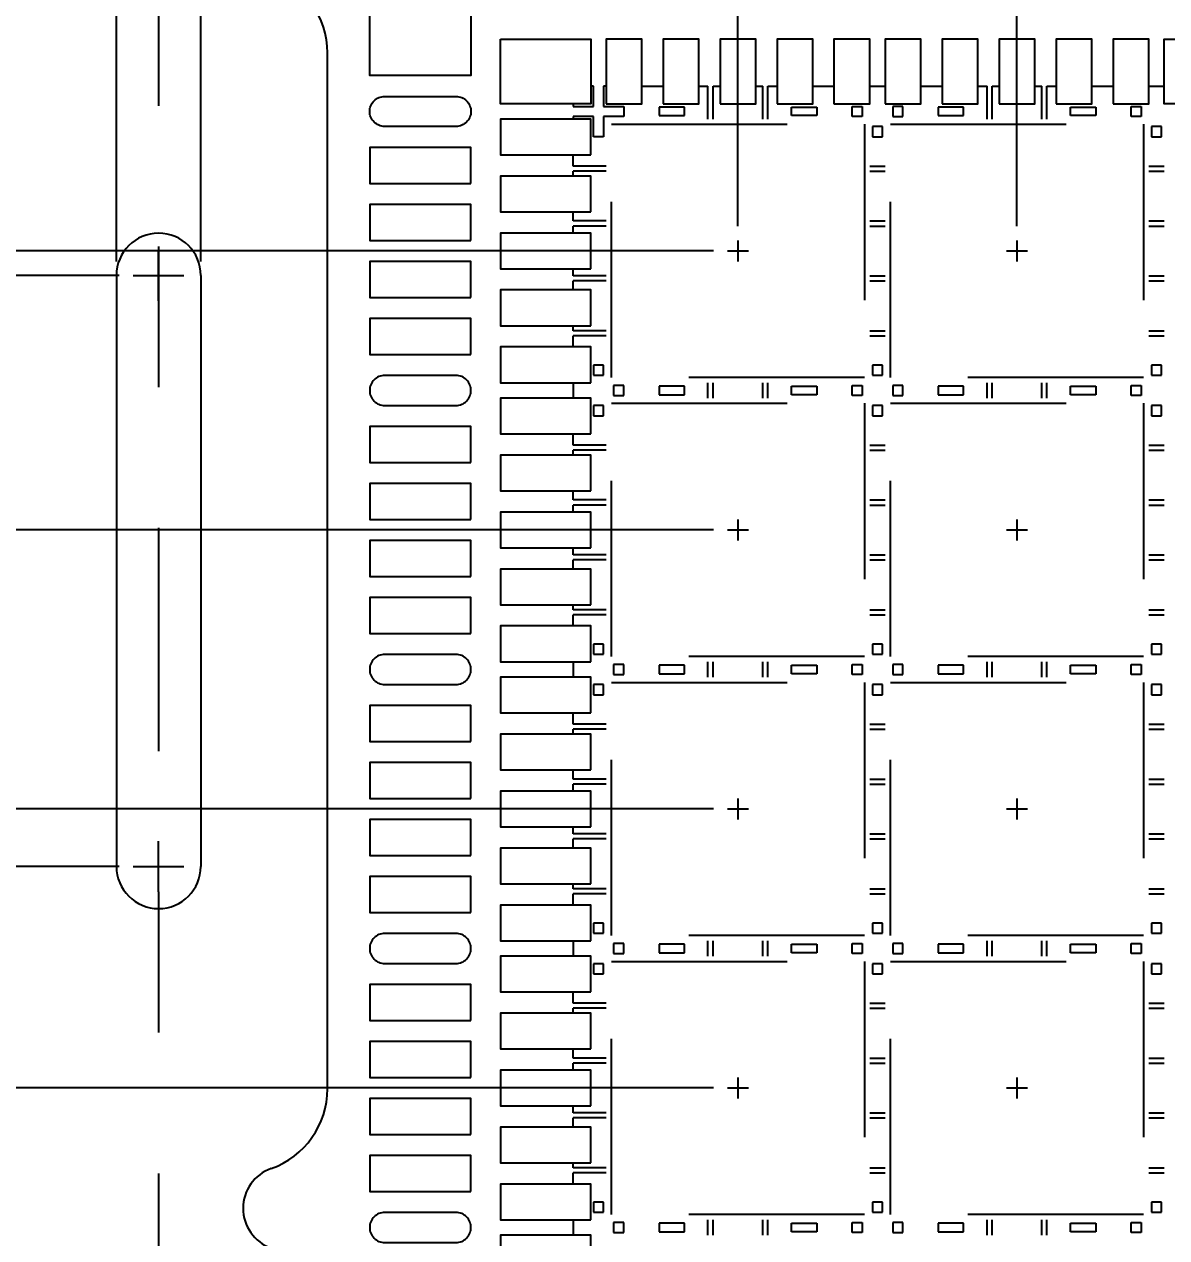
# Model space of a CAD drawing. Header units: millimetres. Extents: x 403.41 to 412.09, y 87.14 to 92.98.
# Drawn here: x 404.726 to 405.538, y 91.033 to 91.896 of the extents above; entities that cross this region are included whole.
import ezdxf

# ---------------------------------------------------------------- set-up
doc = ezdxf.new("R2010")
doc.units = ezdxf.units.MM
doc.header["$LTSCALE"] = 0.5
doc.header["$PDMODE"] = 98
for name, pattern in [('CENTER', [50.8, 31.75, -6.35, 6.35, -6.35]), ('HIDDEN', [0.375, 0.25, -0.125]), ('PHANTOM', [2.5, 1.25, -0.25, 0.25, -0.25, 0.25, -0.25])]:
    doc.linetypes.add(name, pattern=pattern)
for name, color, linetype in [('1D', 4, 'Continuous'), ('BTM', 7, 'HIDDEN'), ('CEN', 2, 'CENTER'), ('DIM', 3, 'Continuous'), ('PKG', 1, 'PHANTOM')]:
    doc.layers.add(name, color=color, linetype=linetype)
doc.styles.add('SIMPLEX', font='simplex.shx', dxfattribs={"bigfont": 'AllInOneBig.shx'})
doc.dimstyles.new('Standard2', dxfattribs={"dimtxt": 0.07, "dimasz": 0.08, "dimexe": 0.01, "dimexo": 0.01, "dimgap": 0.015, "dimtad": 1, "dimdec": 3, "dimlfac": 16.666667, "dimrnd": 0.0001, "dimzin": 1, "dimtxsty": 'SIMPLEX', "dimcen": 0.01, "dimclrd": 256, "dimclre": 256, "dimclrt": 256, "dimazin": 3, "dimtp": 0.03, "dimtm": 0.05, "dimtfac": 0.8, "dimtdec": 3, "dimtmove": 0, "dimatfit": 3, "dimfxl": 0.05, "dimtzin": 4, "dimlwd": -1, "dimlwe": -1})

# ---------------------------------------------------------------- blocks, each defined once
blk = doc.blocks.new('*D52')
at = {"layer": 'Defpoints', "color": 0, "ltscale": 0.1, "transparency": 16777216}
for p in [(404.98938, 92.63761), (404.98938, 92.22733), (406.72038, 90.14837)]:
    blk.add_point(p, dxfattribs=at)
at = {"layer": 'DIM', "ltscale": 0.1, "transparency": 16777216}
blk.add_line((404.98938, 92.23733), (404.98938, 92.63761), dxfattribs=at)
at = {"layer": 'DIM', "ltscale": 0.1, "transparency": 16777216, "insert": (404.98938, 92.82595), "char_height": 0.07, "attachment_point": 5, "rotation": 90, "style": 'SIMPLEX'}
blk.add_mtext('\\A1;28.850', dxfattribs=at)
blk = doc.blocks.new('*D53')
at = {"layer": 'Defpoints', "color": 0, "ltscale": 0.1, "transparency": 16777216}
for p in [(404.82138, 92.63761), (404.82138, 91.99671), (406.72038, 90.14837)]:
    blk.add_point(p, dxfattribs=at)
at = {"layer": 'DIM', "ltscale": 0.1, "transparency": 16777216}
blk.add_line((404.82138, 92.00671), (404.82138, 92.63761), dxfattribs=at)
at = {"layer": 'DIM', "ltscale": 0.1, "transparency": 16777216, "insert": (404.82138, 92.81928), "char_height": 0.07, "attachment_point": 5, "rotation": 90, "style": 'SIMPLEX'}
blk.add_mtext('\\A1;31.650', dxfattribs=at)
blk = doc.blocks.new('*D41')
at = {"layer": 'Defpoints', "color": 0, "ltscale": 0.1, "transparency": 16777216}
for p in [(404.29406, 92.29037), (404.82716, 92.29037), (406.72038, 90.14837)]:
    blk.add_point(p, dxfattribs=at)
at = {"layer": 'DIM', "ltscale": 0.1, "transparency": 16777216}
for p, q in [((404.45406, 92.29037), (404.29406, 92.29037)), ((404.61406, 92.29037), (404.45406, 92.29037)), ((404.81716, 92.29037), (404.61406, 92.29037))]:
    blk.add_line(p, q, dxfattribs=at)
at = {"layer": 'DIM', "ltscale": 0.1, "transparency": 16777216, "insert": (404.10573, 92.29037), "char_height": 0.07, "attachment_point": 5, "rotation": 360, "style": 'SIMPLEX'}
blk.add_mtext('\\A1;35.700', dxfattribs=at)
blk = doc.blocks.new('*D42')
at = {"layer": 'Defpoints', "color": 0, "ltscale": 0.1, "transparency": 16777216}
for p in [(404.29406, 92.20037), (404.96242, 92.20037), (406.72038, 90.14837)]:
    blk.add_point(p, dxfattribs=at)
at = {"layer": 'DIM', "ltscale": 0.1, "transparency": 16777216}
for p, q in [((404.45406, 92.20037), (404.29406, 92.20037)), ((404.61406, 92.20037), (404.45406, 92.20037)), ((404.95242, 92.20037), (404.61406, 92.20037))]:
    blk.add_line(p, q, dxfattribs=at)
at = {"layer": 'DIM', "ltscale": 0.1, "transparency": 16777216, "insert": (404.10573, 92.20037), "char_height": 0.07, "attachment_point": 5, "rotation": 360, "style": 'SIMPLEX'}
blk.add_mtext('\\A1;34.200', dxfattribs=at)
blk = doc.blocks.new('*D43')
at = {"layer": 'Defpoints', "color": 0, "ltscale": 0.1, "transparency": 16777216}
for p in [(404.29406, 91.71735), (404.80338, 91.71735), (406.72038, 90.14837)]:
    blk.add_point(p, dxfattribs=at)
at = {"layer": 'DIM', "ltscale": 0.1, "transparency": 16777216}
for p, q in [((404.45406, 91.71735), (404.29406, 91.71735)), ((404.61406, 91.71735), (404.45406, 91.71735)), ((404.79338, 91.71735), (404.61406, 91.71735))]:
    blk.add_line(p, q, dxfattribs=at)
at = {"layer": 'DIM', "ltscale": 0.1, "transparency": 16777216, "insert": (404.1124, 91.71735), "char_height": 0.07, "attachment_point": 5, "rotation": 360, "style": 'SIMPLEX'}
blk.add_mtext('\\A1;26.150', dxfattribs=at)
blk = doc.blocks.new('*D44')
at = {"layer": 'Defpoints', "color": 0, "ltscale": 0.1, "transparency": 16777216}
for p in [(404.80338, 91.29738), (404.29406, 91.25738), (406.72038, 90.14837)]:
    blk.add_point(p, dxfattribs=at)
at = {"layer": 'DIM', "ltscale": 0.1, "transparency": 16777216}
for p, q in [((404.61406, 91.29738), (404.45406, 91.25738)), ((404.79338, 91.29738), (404.61406, 91.29738)), ((404.45406, 91.25738), (404.29406, 91.25738))]:
    blk.add_line(p, q, dxfattribs=at)
at = {"layer": 'DIM', "ltscale": 0.1, "transparency": 16777216, "insert": (404.11906, 91.25738), "char_height": 0.07, "attachment_point": 5, "rotation": 360, "style": 'SIMPLEX'}
blk.add_mtext('\\A1;19.150', dxfattribs=at)
blk = doc.blocks.new('*D15')
at = {"layer": 'Defpoints', "color": 0, "ltscale": 0.1, "transparency": 16777216}
for p in [(404.85138, 91.93748), (404.79138, 91.71735), (404.85138, 91.71735)]:
    blk.add_point(p, dxfattribs=at)
at = {"layer": 'DIM', "ltscale": 0.1, "transparency": 16777216}
for p, q in [((404.79138, 91.72735), (404.79138, 91.94748)), ((404.85138, 91.72735), (404.85138, 91.94748)), ((404.71138, 91.93748), (404.57424, 91.93748)), ((404.85138, 91.93748), (404.79138, 91.93748)), ((404.93138, 91.93748), (405.01138, 91.93748))]:
    blk.add_line(p, q, dxfattribs=at)
for points in [[(404.71138, 91.95082), (404.71138, 91.92415), (404.79138, 91.93748)], [(404.93138, 91.95082), (404.93138, 91.92415), (404.85138, 91.93748)]]:
    blk.add_solid(points, dxfattribs=at)
at = {"layer": 'DIM', "ltscale": 0.1, "transparency": 16777216, "insert": (404.42591, 91.93748), "char_height": 0.07, "attachment_point": 5, "rotation": 360, "style": 'SIMPLEX'}
blk.add_mtext('\\A1;1.000', dxfattribs=at)
blk = doc.blocks.new('*D78')
at = {"layer": 'Defpoints', "color": 0, "ltscale": 0.05, "transparency": 16777216}
for p in [(404.29406, 91.80646), (405.22563, 91.73478), (406.72038, 90.14837)]:
    blk.add_point(p, dxfattribs=at)
at = {"layer": 'DIM', "ltscale": 0.05, "transparency": 16777216}
for p, q in [((404.45406, 91.80646), (404.29406, 91.80646)), ((404.61406, 91.73478), (404.45406, 91.80646)), ((405.21563, 91.73478), (404.61406, 91.73478))]:
    blk.add_line(p, q, dxfattribs=at)
at = {"layer": 'DIM', "ltscale": 0.05, "transparency": 16777216, "insert": (404.10573, 91.80646), "char_height": 0.07, "attachment_point": 5, "style": 'SIMPLEX'}
blk.add_mtext('\\A1;26.440', dxfattribs=at)
blk = doc.blocks.new('*D107')
at = {"layer": 'Defpoints', "color": 0, "ltscale": 0.05, "transparency": 16777216}
for p in [(405.43143, 92.63761), (405.43143, 91.74228), (406.72038, 90.14837)]:
    blk.add_point(p, dxfattribs=at)
at = {"layer": 'DIM', "ltscale": 0.05, "transparency": 16777216}
blk.add_line((405.43143, 91.75228), (405.43143, 92.63761), dxfattribs=at)
at = {"layer": 'DIM', "ltscale": 0.05, "transparency": 16777216, "insert": (405.43143, 92.81928), "char_height": 0.07, "attachment_point": 5, "rotation": 90, "style": 'SIMPLEX'}
blk.add_mtext('\\A1;21.483', dxfattribs=at)
blk = doc.blocks.new('*D108')
at = {"layer": 'Defpoints', "color": 0, "ltscale": 0.05, "transparency": 16777216}
for p in [(405.23313, 92.63761), (405.23313, 91.74228), (406.72038, 90.14837)]:
    blk.add_point(p, dxfattribs=at)
at = {"layer": 'DIM', "ltscale": 0.05, "transparency": 16777216}
blk.add_line((405.23313, 91.75228), (405.23313, 92.63761), dxfattribs=at)
at = {"layer": 'DIM', "ltscale": 0.05, "transparency": 16777216, "insert": (405.23313, 92.82595), "char_height": 0.07, "attachment_point": 5, "rotation": 90, "style": 'SIMPLEX'}
blk.add_mtext('\\A1;24.788', dxfattribs=at)
blk = doc.blocks.new('*D110')
at = {"layer": 'Defpoints', "color": 0, "ltscale": 0.05, "transparency": 16777216}
for p in [(404.29406, 91.53648), (405.22563, 91.53648), (406.72038, 90.14837)]:
    blk.add_point(p, dxfattribs=at)
at = {"layer": 'DIM', "ltscale": 0.05, "transparency": 16777216}
blk.add_line((405.21563, 91.53648), (404.29406, 91.53648), dxfattribs=at)
at = {"layer": 'DIM', "ltscale": 0.05, "transparency": 16777216, "insert": (404.1124, 91.53648), "char_height": 0.07, "attachment_point": 5, "style": 'SIMPLEX'}
blk.add_mtext('\\A1;23.135', dxfattribs=at)
blk = doc.blocks.new('*D111')
at = {"layer": 'Defpoints', "color": 0, "ltscale": 0.05, "transparency": 16777216}
for p in [(404.29406, 91.33818), (405.22563, 91.33818), (406.72038, 90.14837)]:
    blk.add_point(p, dxfattribs=at)
at = {"layer": 'DIM', "ltscale": 0.05, "transparency": 16777216}
blk.add_line((405.21563, 91.33818), (404.29406, 91.33818), dxfattribs=at)
at = {"layer": 'DIM', "ltscale": 0.05, "transparency": 16777216, "insert": (404.1124, 91.33818), "char_height": 0.07, "attachment_point": 5, "style": 'SIMPLEX'}
blk.add_mtext('\\A1;19.830', dxfattribs=at)
blk = doc.blocks.new('*D112')
at = {"layer": 'Defpoints', "color": 0, "ltscale": 0.05, "transparency": 16777216}
for p in [(404.29406, 91.13988), (405.22563, 91.13988), (406.72038, 90.14837)]:
    blk.add_point(p, dxfattribs=at)
at = {"layer": 'DIM', "ltscale": 0.05, "transparency": 16777216}
blk.add_line((405.21563, 91.13988), (404.29406, 91.13988), dxfattribs=at)
at = {"layer": 'DIM', "ltscale": 0.05, "transparency": 16777216, "insert": (404.1124, 91.13988), "char_height": 0.07, "attachment_point": 5, "style": 'SIMPLEX'}
blk.add_mtext('\\A1;16.525', dxfattribs=at)
blk = doc.blocks.new('*D215')
at = {"layer": 'Defpoints', "color": 0, "ltscale": 0.05, "transparency": 16777216}
for p in [(404.29406, 92.08637), (404.82716, 92.08637), (406.72038, 90.14837)]:
    blk.add_point(p, dxfattribs=at)
at = {"layer": 'DIM', "ltscale": 0.05, "transparency": 16777216}
blk.add_line((404.81716, 92.08637), (404.29406, 92.08637), dxfattribs=at)
at = {"layer": 'DIM', "ltscale": 0.05, "transparency": 16777216, "insert": (403.9124, 92.08637), "char_height": 0.07, "attachment_point": 5, "style": 'SIMPLEX'}
blk.add_mtext('\\A1;32.300%%P0.030', dxfattribs=at)
blk = doc.blocks.new('*U218')
at = {"layer": 'CEN', "ltscale": 0.2}
for p, q in [((-0.0075, 0), (0.0075, 0)), ((0, 0.0075), (0, -0.0075))]:
    blk.add_line(p, q, dxfattribs=at)
at = {"layer": 'PKG', "color": 1, "ltscale": 0.2}
blk.add_lwpolyline([(-0.09, -0.09), (-0.09, 0.09), (0.09, 0.09), (0.09, -0.09)], close=True, dxfattribs=at)
blk = doc.blocks.new('*U219')
at = {"color": 0, "linetype": 'ByBlock', "lineweight": -2, "transparency": 16777216}
for p in [(0, 3.1728), (0.1983, 3.1728), (0, 2.9745), (0.1983, 2.9745), (0, 2.7762), (0.1983, 2.7762), (0, 2.5779), (0.1983, 2.5779)]:
    blk.add_blockref('*U218', p, dxfattribs=at)

msp = doc.modelspace()

# ---------------------------------------------------------------- linework, layer by layer
at = {"ltscale": 0.02}
msp.add_line((405.128583, 91.819018), (405.128583, 91.828517), dxfattribs=at)
for p, q in [((404.791383, 91.717354), (404.791383, 91.29738)), ((404.851383, 91.717354), (404.851383, 91.29738)), ((404.851383, 91.717354), (404.851383, 91.29738))]:
    msp.add_line(p, q)
for points in [[(405.108333, 91.960367), (405.108333, 91.906367), (405.043383, 91.906367), (405.043383, 91.859567), (404.971383, 91.859567), (404.971383, 91.906367), (405.043383, 91.960367)], [(405.064383, 91.885367), (405.128583, 91.885367), (405.128583, 91.839317), (405.064383, 91.839317)], [(405.139383, 91.839317), (405.164883, 91.839317), (405.164883, 91.885367), (405.139383, 91.885367)], [(405.179883, 91.839317), (405.205383, 91.839317), (405.205383, 91.885367), (405.179883, 91.885367)], [(405.220383, 91.839317), (405.245883, 91.839317), (405.245883, 91.885367), (405.220383, 91.885367)], [(405.260883, 91.839317), (405.286383, 91.839317), (405.286383, 91.885367), (405.260883, 91.885367)], [(405.301383, 91.839317), (405.326883, 91.839317), (405.326883, 91.885367), (405.301383, 91.885367)], [(405.337683, 91.839317), (405.363183, 91.839317), (405.363183, 91.885367), (405.337683, 91.885367)], [(405.378183, 91.839317), (405.403683, 91.839317), (405.403683, 91.885367), (405.378183, 91.885367)], [(405.418683, 91.839317), (405.444183, 91.839317), (405.444183, 91.885367), (405.418683, 91.885367)], [(405.459183, 91.839317), (405.484683, 91.839317), (405.484683, 91.885367), (405.459183, 91.885367)], [(405.499683, 91.839317), (405.525183, 91.839317), (405.525183, 91.885367), (405.499683, 91.885367)], [(405.561483, 91.839317), (405.535983, 91.839317), (405.535983, 91.885367), (405.561483, 91.885367)], [(405.128583, 91.803017), (405.128583, 91.828517), (405.064383, 91.828517), (405.064383, 91.803017)], [(405.043383, 91.782767), (405.043383, 91.808267), (404.971383, 91.808267), (404.971383, 91.782767)], [(405.128583, 91.762517), (405.128583, 91.788017), (405.064383, 91.788017), (405.064383, 91.762517)], [(405.043383, 91.742267), (405.043383, 91.767767), (404.971383, 91.767767), (404.971383, 91.742267)], [(405.128583, 91.722017), (405.128583, 91.747517), (405.064383, 91.747517), (405.064383, 91.722017)], [(405.043383, 91.701767), (405.043383, 91.727267), (404.971383, 91.727267), (404.971383, 91.701767)], [(405.128583, 91.681517), (405.128583, 91.707017), (405.064383, 91.707017), (405.064383, 91.681517)], [(405.043383, 91.661267), (405.043383, 91.686767), (404.971383, 91.686767), (404.971383, 91.661267)], [(405.128583, 91.641017), (405.128583, 91.666517), (405.064383, 91.666517), (405.064383, 91.641017)], [(405.128583, 91.604717), (405.128583, 91.630217), (405.064383, 91.630217), (405.064383, 91.604717)], [(405.043383, 91.584467), (405.043383, 91.609967), (404.971383, 91.609967), (404.971383, 91.584467)], [(405.128583, 91.564217), (405.128583, 91.589717), (405.064383, 91.589717), (405.064383, 91.564217)], [(405.043383, 91.543967), (405.043383, 91.569467), (404.971383, 91.569467), (404.971383, 91.543967)], [(405.128583, 91.523717), (405.128583, 91.549217), (405.064383, 91.549217), (405.064383, 91.523717)], [(405.043383, 91.503467), (405.043383, 91.528967), (404.971383, 91.528967), (404.971383, 91.503467)], [(405.128583, 91.483217), (405.128583, 91.508717), (405.064383, 91.508717), (405.064383, 91.483217)], [(405.043383, 91.462967), (405.043383, 91.488467), (404.971383, 91.488467), (404.971383, 91.462967)], [(405.128583, 91.442717), (405.128583, 91.468217), (405.064383, 91.468217), (405.064383, 91.442717)], [(405.128583, 91.406417), (405.128583, 91.431917), (405.064383, 91.431917), (405.064383, 91.406417)], [(405.043383, 91.386167), (405.043383, 91.411667), (404.971383, 91.411667), (404.971383, 91.386167)], [(405.128583, 91.365917), (405.128583, 91.391417), (405.064383, 91.391417), (405.064383, 91.365917)], [(405.043383, 91.345667), (405.043383, 91.371167), (404.971383, 91.371167), (404.971383, 91.345667)], [(405.128583, 91.325417), (405.128583, 91.350917), (405.064383, 91.350917), (405.064383, 91.325417)], [(405.043383, 91.305167), (405.043383, 91.330667), (404.971383, 91.330667), (404.971383, 91.305167)], [(405.128583, 91.284917), (405.128583, 91.310417), (405.064383, 91.310417), (405.064383, 91.284917)], [(405.043383, 91.264667), (405.043383, 91.290167), (404.971383, 91.290167), (404.971383, 91.264667)], [(405.128583, 91.244417), (405.128583, 91.269917), (405.064383, 91.269917), (405.064383, 91.244417)], [(405.128583, 91.208117), (405.128583, 91.233617), (405.064383, 91.233617), (405.064383, 91.208117)], [(405.043383, 91.187867), (405.043383, 91.213367), (404.971383, 91.213367), (404.971383, 91.187867)], [(405.128583, 91.167617), (405.128583, 91.193117), (405.064383, 91.193117), (405.064383, 91.167617)], [(405.043383, 91.147367), (405.043383, 91.172867), (404.971383, 91.172867), (404.971383, 91.147367)], [(405.128583, 91.127117), (405.128583, 91.152617), (405.064383, 91.152617), (405.064383, 91.127117)], [(405.043383, 91.106867), (405.043383, 91.132367), (404.971383, 91.132367), (404.971383, 91.106867)], [(405.128583, 91.086617), (405.128583, 91.112117), (405.064383, 91.112117), (405.064383, 91.086617)], [(405.043383, 91.066367), (405.043383, 91.091867), (404.971383, 91.091867), (404.971383, 91.066367)], [(405.128583, 91.046117), (405.128583, 91.071617), (405.064383, 91.071617), (405.064383, 91.046117)], [(405.128583, 91.009817), (405.128583, 91.035317), (405.064383, 91.035317), (405.064383, 91.009817)]]:
    msp.add_lwpolyline(points, close=True, dxfattribs=at)
for points in [[(404.982033, 91.844567), (405.032733, 91.844567, -0.4142136), (405.043383, 91.833917), (405.043383, 91.833917, -0.4142136), (405.032733, 91.823267), (404.982033, 91.823267, -0.4142136), (404.971383, 91.833917), (404.971383, 91.833917, -0.4142136)], [(404.982033, 91.624967), (405.032733, 91.624967, 0.4142136), (405.043383, 91.635617), (405.043383, 91.635617, 0.4142136), (405.032733, 91.646267), (404.982033, 91.646267, 0.4142136), (404.971383, 91.635617), (404.971383, 91.635617, 0.4142136)], [(404.982033, 91.426667), (405.032733, 91.426667, 0.4142136), (405.043383, 91.437317), (405.043383, 91.437317, 0.4142136), (405.032733, 91.447967), (404.982033, 91.447967, 0.4142136), (404.971383, 91.437317), (404.971383, 91.437317, 0.4142136)], [(404.982033, 91.228367), (405.032733, 91.228367, 0.4142136), (405.043383, 91.239017), (405.043383, 91.239017, 0.4142136), (405.032733, 91.249667), (404.982033, 91.249667, 0.4142136), (404.971383, 91.239017), (404.971383, 91.239017, 0.4142136)], [(404.982033, 91.030067), (405.032733, 91.030067, 0.4142136), (405.043383, 91.040717), (405.043383, 91.040717, 0.4142136), (405.032733, 91.051367), (404.982033, 91.051367, 0.4142136), (404.971383, 91.040717), (404.971383, 91.040717, 0.4142136)]]:
    msp.add_lwpolyline(points, format="xyb", close=True, dxfattribs=at)
at = {"color": 0}
for centre, start, end in [((404.821383, 91.717354), 0, 180), ((404.821383, 91.29738), 180, 0)]:
    msp.add_arc(centre, 0.03, start, end, dxfattribs=at)
at = {"layer": '1D', "linetype": 'CENTER', "ltscale": 0.01}
msp.add_line((404.821383, 91.996705), (404.821383, 88.358691), dxfattribs=at)
at = {"layer": '1D', "color": 4}
msp.add_line((404.941383, 91.13922), (404.941383, 91.875514), dxfattribs=at)
at = {"layer": '1D'}
for p, q in [((404.821383, 91.699354), (404.821383, 91.735354)), ((404.803383, 91.717354), (404.839383, 91.717354)), ((404.821383, 91.27938), (404.821383, 91.31538)), ((404.803383, 91.29738), (404.839383, 91.29738))]:
    msp.add_line(p, q, dxfattribs=at)
at = {"layer": '1D', "color": 4}
for centre, radius, start, end in [((404.881383, 91.875514), 0.06, 0, 70.528779), ((404.881383, 91.13922), 0.06, 289.471221, 0), ((404.911383, 91.054367), 0.03, 109.471221, 250.528779)]:
    msp.add_arc(centre, radius, start, end, dxfattribs=at)
at = {"layer": 'BTM', "ltscale": 0.02}
for p, q in [((405.164883, 91.851917), (405.179883, 91.851917)), ((405.205383, 91.851917), (405.211833, 91.851917)), ((405.211833, 91.828517), (405.211833, 91.851917)), ((405.215433, 91.828517), (405.215433, 91.851917)), ((405.215433, 91.851917), (405.220383, 91.851917)), ((405.245883, 91.851917), (405.250833, 91.851917)), ((405.250833, 91.828517), (405.250833, 91.851917)), ((405.254433, 91.828517), (405.254433, 91.851917)), ((405.254433, 91.851917), (405.260883, 91.851917)), ((405.286383, 91.851917), (405.301383, 91.851917)), ((405.326883, 91.851917), (405.337683, 91.851917)), ((405.363183, 91.851917), (405.378183, 91.851917)), ((405.403683, 91.851917), (405.410133, 91.851917)), ((405.410133, 91.828517), (405.410133, 91.851917)), ((405.413733, 91.828517), (405.413733, 91.851917)), ((405.413733, 91.851917), (405.418683, 91.851917)), ((405.444183, 91.851917), (405.449133, 91.851917)), ((405.449133, 91.828517), (405.449133, 91.851917)), ((405.452733, 91.828517), (405.452733, 91.851917)), ((405.452733, 91.851917), (405.459183, 91.851917)), ((405.484683, 91.851917), (405.499683, 91.851917)), ((405.525183, 91.851917), (405.535983, 91.851917)), ((405.115983, 91.795067), (405.115983, 91.803017)), ((405.139383, 91.795067), (405.115983, 91.795067)), ((405.139383, 91.791467), (405.115983, 91.791467)), ((405.115983, 91.788017), (405.115983, 91.791467)), ((405.326883, 91.795067), (405.337683, 91.795067)), ((405.326883, 91.791467), (405.337683, 91.791467)), ((405.525183, 91.795067), (405.535983, 91.795067)), ((405.525183, 91.791467), (405.535983, 91.791467)), ((405.115983, 91.756067), (405.115983, 91.762517)), ((405.139383, 91.756067), (405.115983, 91.756067)), ((405.326883, 91.756067), (405.337683, 91.756067)), ((405.525183, 91.756067), (405.535983, 91.756067)), ((405.139383, 91.752467), (405.115983, 91.752467)), ((405.115983, 91.747517), (405.115983, 91.752467)), ((405.326883, 91.752467), (405.337683, 91.752467)), ((405.525183, 91.752467), (405.535983, 91.752467)), ((405.115983, 91.717067), (405.115983, 91.722017)), ((405.139383, 91.717067), (405.115983, 91.717067)), ((405.139383, 91.713467), (405.115983, 91.713467)), ((405.115983, 91.707017), (405.115983, 91.713467)), ((405.326883, 91.717067), (405.337683, 91.717067)), ((405.326883, 91.713467), (405.337683, 91.713467)), ((405.525183, 91.717067), (405.535983, 91.717067)), ((405.525183, 91.713467), (405.535983, 91.713467)), ((405.115983, 91.678067), (405.115983, 91.681517)), ((405.139383, 91.678067), (405.115983, 91.678067)), ((405.326883, 91.678067), (405.337683, 91.678067)), ((405.525183, 91.678067), (405.535983, 91.678067)), ((405.139383, 91.674467), (405.115983, 91.674467)), ((405.115983, 91.666517), (405.115983, 91.674467)), ((405.326883, 91.674467), (405.337683, 91.674467)), ((405.525183, 91.674467), (405.535983, 91.674467)), ((405.115983, 91.641017), (405.115983, 91.630217)), ((405.211833, 91.630217), (405.211833, 91.641017)), ((405.215433, 91.630217), (405.215433, 91.641017)), ((405.250833, 91.630217), (405.250833, 91.641017)), ((405.254433, 91.630217), (405.254433, 91.641017)), ((405.410133, 91.630217), (405.410133, 91.641017)), ((405.413733, 91.630217), (405.413733, 91.641017)), ((405.449133, 91.630217), (405.449133, 91.641017)), ((405.452733, 91.630217), (405.452733, 91.641017)), ((405.115983, 91.596767), (405.115983, 91.604717)), ((405.139383, 91.596767), (405.115983, 91.596767)), ((405.139383, 91.593167), (405.115983, 91.593167)), ((405.115983, 91.589717), (405.115983, 91.593167)), ((405.326883, 91.596767), (405.337683, 91.596767)), ((405.326883, 91.593167), (405.337683, 91.593167)), ((405.525183, 91.596767), (405.535983, 91.596767)), ((405.525183, 91.593167), (405.535983, 91.593167)), ((405.115983, 91.557767), (405.115983, 91.564217)), ((405.139383, 91.557767), (405.115983, 91.557767)), ((405.326883, 91.557767), (405.337683, 91.557767)), ((405.525183, 91.557767), (405.535983, 91.557767)), ((405.139383, 91.554167), (405.115983, 91.554167)), ((405.115983, 91.549217), (405.115983, 91.554167)), ((405.326883, 91.554167), (405.337683, 91.554167)), ((405.525183, 91.554167), (405.535983, 91.554167)), ((405.115983, 91.518767), (405.115983, 91.523717)), ((405.139383, 91.518767), (405.115983, 91.518767)), ((405.139383, 91.515167), (405.115983, 91.515167)), ((405.115983, 91.508717), (405.115983, 91.515167)), ((405.326883, 91.518767), (405.337683, 91.518767)), ((405.326883, 91.515167), (405.337683, 91.515167)), ((405.525183, 91.518767), (405.535983, 91.518767)), ((405.525183, 91.515167), (405.535983, 91.515167)), ((405.115983, 91.479767), (405.115983, 91.483217)), ((405.139383, 91.479767), (405.115983, 91.479767)), ((405.326883, 91.479767), (405.337683, 91.479767)), ((405.525183, 91.479767), (405.535983, 91.479767)), ((405.115983, 91.468217), (405.115983, 91.476167)), ((405.139383, 91.476167), (405.115983, 91.476167)), ((405.326883, 91.476167), (405.337683, 91.476167)), ((405.525183, 91.476167), (405.535983, 91.476167)), ((405.115983, 91.442717), (405.115983, 91.431917)), ((405.211833, 91.431917), (405.211833, 91.442717)), ((405.215433, 91.431917), (405.215433, 91.442717)), ((405.250833, 91.431917), (405.250833, 91.442717)), ((405.254433, 91.431917), (405.254433, 91.442717)), ((405.410133, 91.431917), (405.410133, 91.442717)), ((405.413733, 91.431917), (405.413733, 91.442717)), ((405.449133, 91.431917), (405.449133, 91.442717)), ((405.452733, 91.431917), (405.452733, 91.442717)), ((405.115983, 91.398467), (405.115983, 91.406417)), ((405.139383, 91.398467), (405.115983, 91.398467)), ((405.139383, 91.394867), (405.115983, 91.394867)), ((405.115983, 91.391417), (405.115983, 91.394867)), ((405.326883, 91.398467), (405.337683, 91.398467)), ((405.326883, 91.394867), (405.337683, 91.394867)), ((405.525183, 91.398467), (405.535983, 91.398467)), ((405.525183, 91.394867), (405.535983, 91.394867)), ((405.115983, 91.359467), (405.115983, 91.365917)), ((405.139383, 91.359467), (405.115983, 91.359467)), ((405.326883, 91.359467), (405.337683, 91.359467)), ((405.525183, 91.359467), (405.535983, 91.359467)), ((405.139383, 91.355867), (405.115983, 91.355867)), ((405.115983, 91.350917), (405.115983, 91.355867)), ((405.326883, 91.355867), (405.337683, 91.355867)), ((405.525183, 91.355867), (405.535983, 91.355867)), ((405.115983, 91.320467), (405.115983, 91.325417)), ((405.139383, 91.320467), (405.115983, 91.320467)), ((405.139383, 91.316867), (405.115983, 91.316867)), ((405.115983, 91.310417), (405.115983, 91.316867)), ((405.326883, 91.320467), (405.337683, 91.320467)), ((405.326883, 91.316867), (405.337683, 91.316867)), ((405.525183, 91.320467), (405.535983, 91.320467)), ((405.525183, 91.316867), (405.535983, 91.316867)), ((405.115983, 91.281467), (405.115983, 91.284917)), ((405.139383, 91.281467), (405.115983, 91.281467)), ((405.326883, 91.281467), (405.337683, 91.281467)), ((405.525183, 91.281467), (405.535983, 91.281467)), ((405.115983, 91.269917), (405.115983, 91.277867)), ((405.139383, 91.277867), (405.115983, 91.277867)), ((405.326883, 91.277867), (405.337683, 91.277867)), ((405.525183, 91.277867), (405.535983, 91.277867)), ((405.115983, 91.244417), (405.115983, 91.233617)), ((405.211833, 91.233617), (405.211833, 91.244417)), ((405.215433, 91.233617), (405.215433, 91.244417)), ((405.250833, 91.233617), (405.250833, 91.244417)), ((405.254433, 91.233617), (405.254433, 91.244417)), ((405.410133, 91.233617), (405.410133, 91.244417)), ((405.413733, 91.233617), (405.413733, 91.244417)), ((405.449133, 91.233617), (405.449133, 91.244417)), ((405.452733, 91.233617), (405.452733, 91.244417)), ((405.115983, 91.200167), (405.115983, 91.208117)), ((405.139383, 91.200167), (405.115983, 91.200167)), ((405.139383, 91.196567), (405.115983, 91.196567)), ((405.115983, 91.193117), (405.115983, 91.196567)), ((405.326883, 91.200167), (405.337683, 91.200167)), ((405.326883, 91.196567), (405.337683, 91.196567)), ((405.525183, 91.200167), (405.535983, 91.200167)), ((405.525183, 91.196567), (405.535983, 91.196567)), ((405.115983, 91.161167), (405.115983, 91.167617)), ((405.139383, 91.161167), (405.115983, 91.161167)), ((405.326883, 91.161167), (405.337683, 91.161167)), ((405.525183, 91.161167), (405.535983, 91.161167)), ((405.139383, 91.157567), (405.115983, 91.157567)), ((405.115983, 91.152617), (405.115983, 91.157567)), ((405.326883, 91.157567), (405.337683, 91.157567)), ((405.525183, 91.157567), (405.535983, 91.157567)), ((405.115983, 91.122167), (405.115983, 91.127117)), ((405.139383, 91.122167), (405.115983, 91.122167)), ((405.139383, 91.118567), (405.115983, 91.118567)), ((405.115983, 91.112117), (405.115983, 91.118567)), ((405.326883, 91.122167), (405.337683, 91.122167)), ((405.326883, 91.118567), (405.337683, 91.118567)), ((405.525183, 91.122167), (405.535983, 91.122167)), ((405.525183, 91.118567), (405.535983, 91.118567)), ((405.115983, 91.083167), (405.115983, 91.086617)), ((405.139383, 91.083167), (405.115983, 91.083167)), ((405.326883, 91.083167), (405.337683, 91.083167)), ((405.525183, 91.083167), (405.535983, 91.083167)), ((405.115983, 91.071617), (405.115983, 91.079567)), ((405.139383, 91.079567), (405.115983, 91.079567)), ((405.326883, 91.079567), (405.337683, 91.079567)), ((405.525183, 91.079567), (405.535983, 91.079567)), ((405.115983, 91.046117), (405.115983, 91.035317)), ((405.211833, 91.035317), (405.211833, 91.046117)), ((405.215433, 91.035317), (405.215433, 91.046117)), ((405.250833, 91.035317), (405.250833, 91.046117)), ((405.254433, 91.035317), (405.254433, 91.046117)), ((405.410133, 91.035317), (405.410133, 91.046117)), ((405.413733, 91.035317), (405.413733, 91.046117)), ((405.449133, 91.035317), (405.449133, 91.046117)), ((405.452733, 91.035317), (405.452733, 91.046117))]:
    msp.add_line(p, q, dxfattribs=at)
at = {"layer": 'BTM', "linetype": 'HIDDEN', "ltscale": 0.02}
for points in [[(405.139383, 91.851917), (405.137583, 91.851917), (405.137583, 91.837517), (405.151983, 91.837517), (405.151983, 91.830317), (405.137583, 91.830317), (405.137583, 91.815917), (405.130383, 91.815917), (405.130383, 91.830317), (405.115983, 91.830317), (405.115983, 91.828517)], [(405.115983, 91.839317), (405.115983, 91.837517), (405.130383, 91.837517), (405.130383, 91.851917), (405.128583, 91.851917)]]:
    msp.add_lwpolyline(points, dxfattribs=at)
at = {"layer": 'BTM', "ltscale": 0.02}
for points in [[(405.177033, 91.830917), (405.195033, 91.830917), (405.195033, 91.836917), (405.177033, 91.836917)], [(405.289233, 91.830917), (405.271233, 91.830917), (405.271233, 91.836917), (405.289233, 91.836917)], [(405.321483, 91.837517), (405.321483, 91.830317), (405.314283, 91.830317), (405.314283, 91.837517)], [(405.343083, 91.837517), (405.343083, 91.830317), (405.350283, 91.830317), (405.350283, 91.837517)], [(405.375333, 91.830917), (405.393333, 91.830917), (405.393333, 91.836917), (405.375333, 91.836917)], [(405.487533, 91.830917), (405.469533, 91.830917), (405.469533, 91.836917), (405.487533, 91.836917)], [(405.519783, 91.837517), (405.519783, 91.830317), (405.512583, 91.830317), (405.512583, 91.837517)], [(405.328683, 91.823117), (405.328683, 91.815917), (405.335883, 91.815917), (405.335883, 91.823117)], [(405.526983, 91.823117), (405.526983, 91.815917), (405.534183, 91.815917), (405.534183, 91.823117)], [(405.130383, 91.653617), (405.130383, 91.646417), (405.137583, 91.646417), (405.137583, 91.653617)], [(405.328683, 91.653617), (405.328683, 91.646417), (405.335883, 91.646417), (405.335883, 91.653617)], [(405.526983, 91.653617), (405.526983, 91.646417), (405.534183, 91.646417), (405.534183, 91.653617)], [(405.144783, 91.639217), (405.144783, 91.632017), (405.151983, 91.632017), (405.151983, 91.639217)], [(405.177033, 91.632617), (405.195033, 91.632617), (405.195033, 91.638617), (405.177033, 91.638617)], [(405.289233, 91.632617), (405.271233, 91.632617), (405.271233, 91.638617), (405.289233, 91.638617)], [(405.321483, 91.639217), (405.321483, 91.632017), (405.314283, 91.632017), (405.314283, 91.639217)], [(405.343083, 91.639217), (405.343083, 91.632017), (405.350283, 91.632017), (405.350283, 91.639217)], [(405.375333, 91.632617), (405.393333, 91.632617), (405.393333, 91.638617), (405.375333, 91.638617)], [(405.487533, 91.632617), (405.469533, 91.632617), (405.469533, 91.638617), (405.487533, 91.638617)], [(405.519783, 91.639217), (405.519783, 91.632017), (405.512583, 91.632017), (405.512583, 91.639217)], [(405.130383, 91.624817), (405.130383, 91.617617), (405.137583, 91.617617), (405.137583, 91.624817)], [(405.328683, 91.624817), (405.328683, 91.617617), (405.335883, 91.617617), (405.335883, 91.624817)], [(405.526983, 91.624817), (405.526983, 91.617617), (405.534183, 91.617617), (405.534183, 91.624817)], [(405.130383, 91.455317), (405.130383, 91.448117), (405.137583, 91.448117), (405.137583, 91.455317)], [(405.328683, 91.455317), (405.328683, 91.448117), (405.335883, 91.448117), (405.335883, 91.455317)], [(405.526983, 91.455317), (405.526983, 91.448117), (405.534183, 91.448117), (405.534183, 91.455317)], [(405.144783, 91.440917), (405.144783, 91.433717), (405.151983, 91.433717), (405.151983, 91.440917)], [(405.177033, 91.434317), (405.195033, 91.434317), (405.195033, 91.440317), (405.177033, 91.440317)], [(405.289233, 91.434317), (405.271233, 91.434317), (405.271233, 91.440317), (405.289233, 91.440317)], [(405.321483, 91.440917), (405.321483, 91.433717), (405.314283, 91.433717), (405.314283, 91.440917)], [(405.343083, 91.440917), (405.343083, 91.433717), (405.350283, 91.433717), (405.350283, 91.440917)], [(405.375333, 91.434317), (405.393333, 91.434317), (405.393333, 91.440317), (405.375333, 91.440317)], [(405.487533, 91.434317), (405.469533, 91.434317), (405.469533, 91.440317), (405.487533, 91.440317)], [(405.519783, 91.440917), (405.519783, 91.433717), (405.512583, 91.433717), (405.512583, 91.440917)], [(405.130383, 91.426517), (405.130383, 91.419317), (405.137583, 91.419317), (405.137583, 91.426517)], [(405.328683, 91.426517), (405.328683, 91.419317), (405.335883, 91.419317), (405.335883, 91.426517)], [(405.526983, 91.426517), (405.526983, 91.419317), (405.534183, 91.419317), (405.534183, 91.426517)], [(405.130383, 91.257017), (405.130383, 91.249817), (405.137583, 91.249817), (405.137583, 91.257017)], [(405.328683, 91.257017), (405.328683, 91.249817), (405.335883, 91.249817), (405.335883, 91.257017)], [(405.526983, 91.257017), (405.526983, 91.249817), (405.534183, 91.249817), (405.534183, 91.257017)], [(405.144783, 91.242617), (405.144783, 91.235417), (405.151983, 91.235417), (405.151983, 91.242617)], [(405.177033, 91.236017), (405.195033, 91.236017), (405.195033, 91.242017), (405.177033, 91.242017)], [(405.289233, 91.236017), (405.271233, 91.236017), (405.271233, 91.242017), (405.289233, 91.242017)], [(405.321483, 91.242617), (405.321483, 91.235417), (405.314283, 91.235417), (405.314283, 91.242617)], [(405.343083, 91.242617), (405.343083, 91.235417), (405.350283, 91.235417), (405.350283, 91.242617)], [(405.375333, 91.236017), (405.393333, 91.236017), (405.393333, 91.242017), (405.375333, 91.242017)], [(405.487533, 91.236017), (405.469533, 91.236017), (405.469533, 91.242017), (405.487533, 91.242017)], [(405.519783, 91.242617), (405.519783, 91.235417), (405.512583, 91.235417), (405.512583, 91.242617)], [(405.130383, 91.228217), (405.130383, 91.221017), (405.137583, 91.221017), (405.137583, 91.228217)], [(405.328683, 91.228217), (405.328683, 91.221017), (405.335883, 91.221017), (405.335883, 91.228217)], [(405.526983, 91.228217), (405.526983, 91.221017), (405.534183, 91.221017), (405.534183, 91.228217)], [(405.130383, 91.058717), (405.130383, 91.051517), (405.137583, 91.051517), (405.137583, 91.058717)], [(405.328683, 91.058717), (405.328683, 91.051517), (405.335883, 91.051517), (405.335883, 91.058717)], [(405.526983, 91.058717), (405.526983, 91.051517), (405.534183, 91.051517), (405.534183, 91.058717)], [(405.144783, 91.044317), (405.144783, 91.037117), (405.151983, 91.037117), (405.151983, 91.044317)], [(405.177033, 91.037717), (405.195033, 91.037717), (405.195033, 91.043717), (405.177033, 91.043717)], [(405.289233, 91.037717), (405.271233, 91.037717), (405.271233, 91.043717), (405.289233, 91.043717)], [(405.321483, 91.044317), (405.321483, 91.037117), (405.314283, 91.037117), (405.314283, 91.044317)], [(405.343083, 91.044317), (405.343083, 91.037117), (405.350283, 91.037117), (405.350283, 91.044317)], [(405.375333, 91.037717), (405.393333, 91.037717), (405.393333, 91.043717), (405.375333, 91.043717)], [(405.487533, 91.037717), (405.469533, 91.037717), (405.469533, 91.043717), (405.487533, 91.043717)], [(405.519783, 91.044317), (405.519783, 91.037117), (405.512583, 91.037117), (405.512583, 91.044317)]]:
    msp.add_lwpolyline(points, close=True, dxfattribs=at)

# ---------------------------------------------------------------- block references
msp.add_blockref('*U219', (405.233133, 88.561967))

# ---------------------------------------------------------------- dimensions: what is measured, and where the dimension line sits
at = {"layer": 'DIM', "color": 0, "ltscale": 0.1}
for feature_location, offset, dtype, picture, middle in [((404.989383, 92.227328), (0, 0.410287), 1, '*D52', (404.989383, 92.825948)), ((404.821383, 91.996705), (0, 0.64091), 1, '*D53', (404.821383, 92.819282)), ((404.827155, 92.290367), (-0.533093, 0), 0, '*D41', (404.105729, 92.290367)), ((404.962422, 92.200367), (-0.66836, 0), 0, '*D42', (404.105729, 92.200367)), ((404.803383, 91.717354), (-0.509321, 0), 0, '*D43', (404.112395, 91.717354)), ((404.803383, 91.29738), (-0.509321, -0.04), 0, '*D44', (404.119062, 91.25738))]:
    dim = msp.add_ordinate_dim(feature_location=feature_location, offset=offset, dtype=dtype, origin=(406.720383, 90.148367), dimstyle='Standard2', dxfattribs=at)
    dim.commit()
    dim.dimension.update_dxf_attribs({"geometry": picture, "text_midpoint": middle})
at = {"layer": 'DIM', "ltscale": 0.05}
for feature_location, offset, dtype, picture, middle in [((405.233132, 91.74228), (0, 0.895335), 1, '*D108', (405.233132, 92.825948)), ((405.431432, 91.74228), (0, 0.895335), 1, '*D107', (405.431432, 92.819282)), ((405.225632, 91.73478), (-0.93157, 0.071685), 0, '*D78', (404.105729, 91.806465)), ((405.225632, 91.53648), (-0.93157, 0), 0, '*D110', (404.112395, 91.53648)), ((405.225632, 91.33818), (-0.93157, 0), 0, '*D111', (404.112395, 91.33818)), ((405.225632, 91.13988), (-0.93157, 0), 0, '*D112', (404.112395, 91.13988))]:
    dim = msp.add_ordinate_dim(feature_location=feature_location, offset=offset, dtype=dtype, origin=(406.720383, 90.148367), dimstyle='Standard2', dxfattribs=at)
    dim.commit()
    dim.dimension.update_dxf_attribs({"geometry": picture, "text_midpoint": middle})
dim = msp.add_ordinate_dim(feature_location=(404.827155, 92.086367), offset=(-0.533093, 0), dtype=0, origin=(406.720383, 90.148367), text='<>%%P0.030', dimstyle='Standard2', dxfattribs=at)
dim.commit()
dim.dimension.update_dxf_attribs({"geometry": '*D215', "text_midpoint": (403.912395, 92.086367)})
at = {"layer": 'DIM', "color": 0, "ltscale": 0.1}
dim = msp.add_linear_dim(base=(404.851383, 91.937482), p1=(404.791383, 91.717354), p2=(404.851383, 91.717354), angle=360, dimstyle='Standard2', dxfattribs=at)
dim.commit()
dim.dimension.update_dxf_attribs({"geometry": '*D15', "text_midpoint": (404.425907, 91.937482), "dimtype": 160})

doc.saveas('drawing.dxf')
